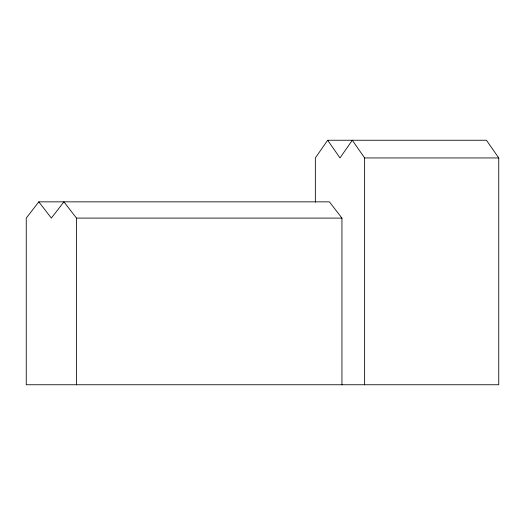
<?xml version="1.0" encoding="UTF-8"?>
<svg xmlns="http://www.w3.org/2000/svg" width="525" height="525" viewBox="0 0 525 525"><rect width="100%" height="100%" fill="white"/><g stroke="black" fill="none" stroke-linecap="round" stroke-linejoin="round"><path stroke-width="0.79" d="M341.946 384.753L341.946 218.098L329.392 201.849L38.804 201.849L26.25 218.098L26.25 384.753L498.75 384.753L498.75 157.94L486.432 140.247L327.666 140.247L315.348 157.94L315.348 202.23M327.666 140.247L339.983 157.94L352.308 140.247L364.626 157.94L498.75 157.94M38.804 201.849L51.358 218.098L63.912 201.849L76.466 218.098L341.946 218.098M364.626 157.94L364.626 384.753M76.466 218.098L76.466 384.753"/></g></svg>
